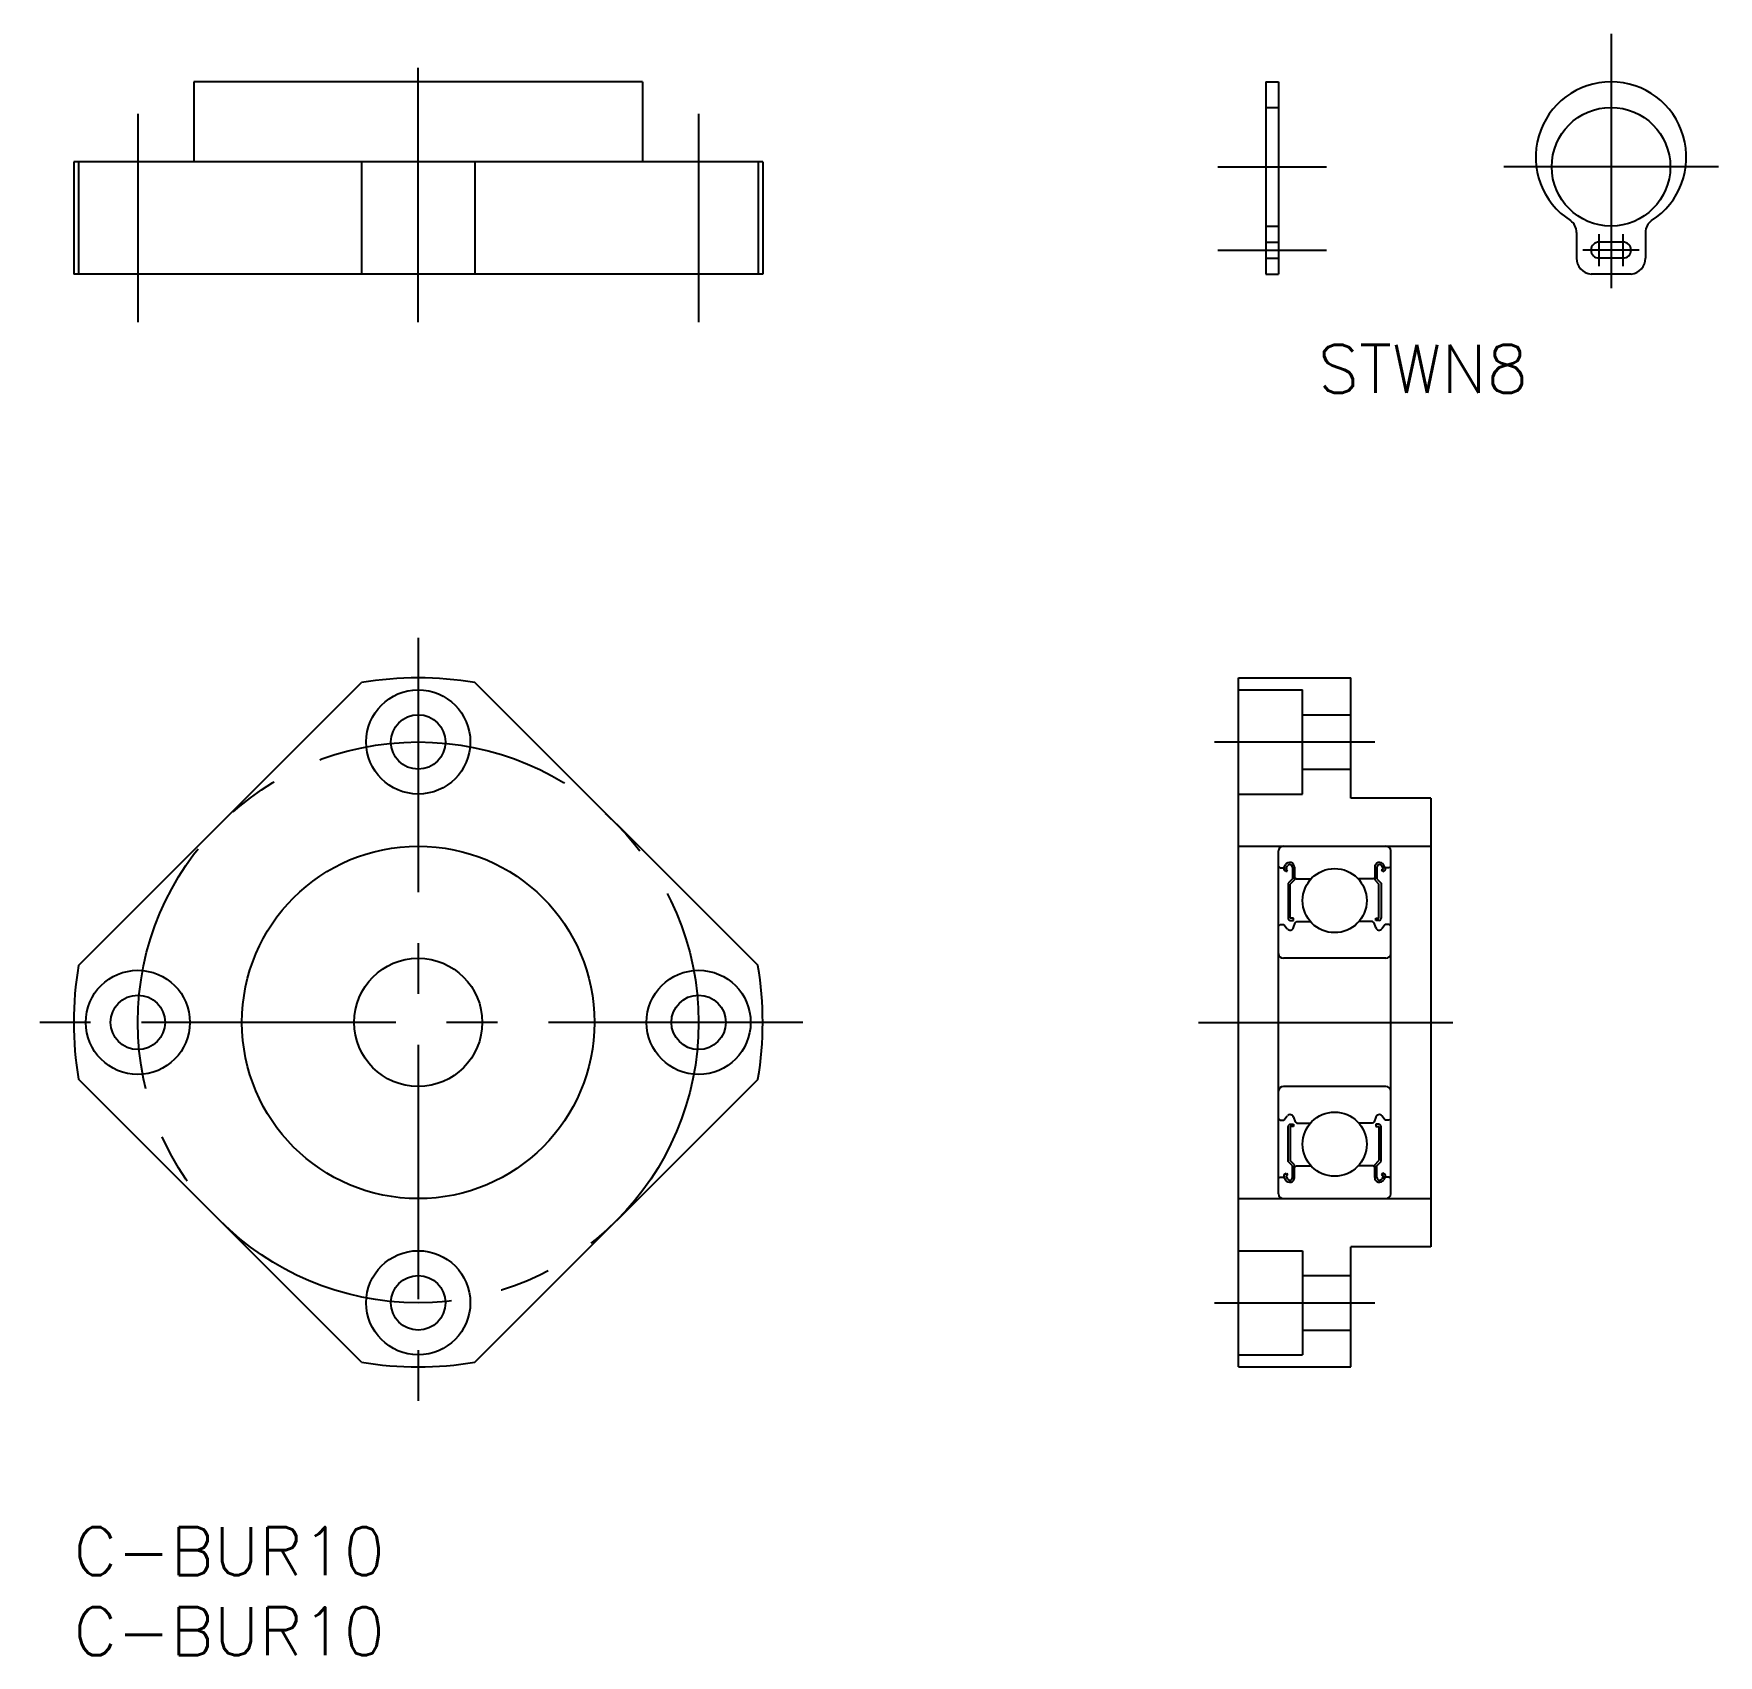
# Model space of a CAD drawing. Extents: x -2 to 103, y -8 to 93.
import ezdxf

# ---------------------------------------------------------------- set-up
doc = ezdxf.new("R2010")
doc.units = 0
doc.header["$LTSCALE"] = 0.5
doc.linetypes.add('CENTER', pattern=[50.8, 31.75, -6.35, 6.35, -6.35])
doc.linetypes.add('DASHED', pattern=[19.05, 12.7, -6.35])
for name, color, linetype in [('MSM_CENTER', 1, 'CENTER'), ('MSM_CONTINUOUS', 7, 'CONTINUOUS'), ('MSM_DASHED', 4, 'DASHED'), ('MSM_PART_NUMBER', 7, 'CONTINUOUS')]:
    doc.layers.add(name, color=color, linetype=linetype)
doc.styles.get("Standard").update_dxf_attribs({"font": 'txt.shx', "height": 2, "bigfont": 'bigfont.shx'})

# ---------------------------------------------------------------- blocks, each defined once
blk = doc.blocks.new('*U2')
at = {"layer": 'MSM_PART_NUMBER'}
blk.add_text('C-BUR10', height=3, dxfattribs=at).set_placement((0, -3))
blk = doc.blocks.new('*U3')
at = {"layer": 'MSM_PART_NUMBER'}
blk.add_text('C-BUR10', height=3, dxfattribs=at).set_placement((0, -8))
blk = doc.blocks.new('*U5')
at = {"layer": 'MSM_PART_NUMBER'}
blk.add_text('STWN8', height=3, dxfattribs=at).set_placement((77.65, 70.79))

msp = doc.modelspace()

# ---------------------------------------------------------------- linework, layer by layer
at = {"layer": 'MSM_CENTER'}
for p, q in [((21.5, 75.2), (21.5, 93.2)), ((95.95, 93.2), (95.95, 75.2)), ((4, 88.2), (4, 75.2)), ((39, 88.2), (39, 75.2)), ((71.4, 84.9), (78.2, 84.9)), ((102.65, 84.9), (89.25, 84.9)), ((95.2, 78.7), (95.2, 80.7)), ((96.7, 78.7), (96.7, 80.7)), ((71.4, 79.7), (78.2, 79.7)), ((97.7, 79.7), (94.2, 79.7)), ((21.5, 55.5), (21.5, 7.5)), ((71.2, 49), (81.2, 49)), ((45.5, 31.5), (-2.5, 31.5)), ((70.2, 31.5), (87.2, 31.5)), ((71.2, 14), (81.2, 14))]:
    msp.add_line(p, q, dxfattribs=at)
msp.add_circle((21.5, 31.5), 17.5, dxfattribs=at)
at = {"layer": 'MSM_CONTINUOUS'}
for p, q in [((35.5, 90.2), (7.5, 90.2)), ((7.5, 90.2), (7.5, 85.2)), ((35.5, 90.2), (35.5, 85.2)), ((74.4, 90.2), (74.4, 78.2)), ((74.4, 90.2), (75.2, 90.2)), ((75.2, 90.2), (75.2, 78.2)), ((0, 85.2), (0, 78.2)), ((43, 85.2), (0, 85.2)), ((0.29, 85.2), (0.29, 78.2)), ((17.96, 85.2), (17.96, 78.2)), ((25.04, 85.2), (25.04, 78.2)), ((42.71, 85.2), (42.71, 78.2)), ((43, 85.2), (43, 78.2)), ((95.95, 81.2), (95.95, 80.2)), ((93.8, 80.8), (93.8, 79.2)), ((96.7, 80.2), (95.2, 80.2)), ((98.1, 80.8), (98.1, 79.2)), ((96.7, 79.2), (95.2, 79.2)), ((95.95, 79.2), (95.95, 78.2)), ((43, 78.2), (0, 78.2)), ((74.4, 78.2), (75.2, 78.2)), ((97.2, 78.2), (94.7, 78.2)), ((0.29, 35.04), (17.96, 52.71)), ((42.71, 35.04), (25.04, 52.71)), ((72.7, 10), (72.7, 53)), ((72.7, 53), (79.7, 53)), ((79.7, 45.5), (79.7, 53)), ((72.7, 52.25), (76.7, 52.25)), ((76.7, 45.75), (76.7, 52.25)), ((76.7, 50.7), (79.7, 50.7)), ((76.7, 47.3), (79.7, 47.3)), ((72.7, 45.75), (76.7, 45.75)), ((84.7, 45.5), (79.7, 45.5)), ((84.7, 45.5), (84.7, 17.5)), ((72.7, 42.5), (84.7, 42.5)), ((75.2, 20.8), (75.2, 42.2)), ((82.2, 20.8), (82.2, 42.2)), ((75.2, 41.25), (75.3, 41.15)), ((75.3, 41.15), (75.53, 41.15)), ((75.53, 41.15), (75.64, 41.33)), ((75.65, 41.08), (75.75, 41.27)), ((75.76, 41.02), (75.65, 41.08)), ((75.69, 40.9), (75.76, 41.02)), ((76.06, 41.18), (76.06, 40.45)), ((76.2, 41.18), (76.2, 40.39)), ((81.2, 41.18), (81.2, 40.39)), ((81.33, 41.18), (81.33, 40.45)), ((81.63, 41.02), (81.75, 41.08)), ((81.7, 40.9), (81.63, 41.02)), ((81.75, 41.08), (81.64, 41.27)), ((81.86, 41.15), (81.75, 41.33)), ((82.1, 41.15), (81.86, 41.15)), ((82.2, 41.25), (82.1, 41.15)), ((75.58, 40.97), (75.69, 40.9)), ((76.06, 40.45), (75.8, 40.18)), ((75.8, 40.18), (75.8, 38)), ((76.2, 40.39), (75.93, 40.13)), ((75.93, 38), (75.93, 40.13)), ((76.2, 40.55), (76.3, 40.45)), ((76.3, 40.45), (77.22, 40.45)), ((81.1, 40.45), (80.17, 40.45)), ((81.2, 40.55), (81.1, 40.45)), ((81.2, 40.39), (81.46, 40.13)), ((81.33, 40.45), (81.6, 40.18)), ((81.46, 38), (81.46, 40.13)), ((81.6, 40.18), (81.6, 38)), ((81.81, 40.97), (81.7, 40.9)), ((76.13, 38), (75.93, 38)), ((75.93, 37.86), (76.13, 37.86)), ((76.13, 37.86), (76.13, 38)), ((81.26, 37.86), (81.26, 38)), ((81.26, 38), (81.46, 38)), ((81.46, 37.86), (81.26, 37.86)), ((75.2, 37.5), (75.3, 37.6)), ((75.3, 37.6), (75.53, 37.6)), ((75.53, 37.6), (75.74, 37.34)), ((76.13, 37.42), (76.24, 37.71)), ((76.24, 37.71), (76.34, 37.8)), ((76.34, 37.8), (77.18, 37.8)), ((81.06, 37.8), (80.22, 37.8)), ((81.16, 37.71), (81.06, 37.8)), ((81.26, 37.42), (81.16, 37.71)), ((81.86, 37.6), (81.65, 37.34)), ((82.1, 37.6), (81.86, 37.6)), ((82.2, 37.5), (82.1, 37.6)), ((81.9, 35.5), (75.5, 35.5)), ((17.96, 10.29), (0.29, 27.96)), ((25.04, 10.29), (42.71, 27.96)), ((81.9, 27.5), (75.5, 27.5)), ((75.2, 25.5), (75.3, 25.4)), ((75.3, 25.4), (75.53, 25.4)), ((75.53, 25.4), (75.74, 25.66)), ((76.13, 25.58), (76.24, 25.29)), ((76.24, 25.29), (76.34, 25.2)), ((81.16, 25.29), (81.06, 25.2)), ((81.26, 25.58), (81.16, 25.29)), ((81.86, 25.4), (81.65, 25.66)), ((82.1, 25.4), (81.86, 25.4)), ((82.2, 25.5), (82.1, 25.4)), ((75.8, 22.82), (75.8, 25)), ((75.93, 25.14), (76.13, 25.14)), ((75.93, 25), (75.93, 22.87)), ((76.13, 25), (75.93, 25)), ((76.13, 25.14), (76.13, 25)), ((76.34, 25.2), (77.18, 25.2)), ((81.06, 25.2), (80.22, 25.2)), ((81.26, 25.14), (81.26, 25)), ((81.46, 25.14), (81.26, 25.14)), ((81.26, 25), (81.46, 25)), ((81.46, 25), (81.46, 22.87)), ((81.6, 22.82), (81.6, 25)), ((75.58, 22.03), (75.69, 22.1)), ((75.69, 22.1), (75.76, 21.98)), ((76.06, 22.55), (75.8, 22.82)), ((76.2, 22.61), (75.93, 22.87)), ((76.06, 21.82), (76.06, 22.55)), ((76.2, 21.82), (76.2, 22.61)), ((76.2, 22.45), (76.3, 22.55)), ((76.3, 22.55), (77.22, 22.55)), ((81.1, 22.55), (80.17, 22.55)), ((81.2, 22.45), (81.1, 22.55)), ((81.2, 22.61), (81.46, 22.87)), ((81.2, 21.82), (81.2, 22.61)), ((81.33, 22.55), (81.6, 22.82)), ((81.33, 21.82), (81.33, 22.55)), ((81.7, 22.1), (81.63, 21.98)), ((81.81, 22.03), (81.7, 22.1)), ((75.2, 21.75), (75.3, 21.85)), ((75.3, 21.85), (75.53, 21.85)), ((75.53, 21.85), (75.64, 21.67)), ((75.76, 21.98), (75.65, 21.92)), ((75.65, 21.92), (75.75, 21.73)), ((81.63, 21.98), (81.75, 21.92)), ((81.75, 21.92), (81.64, 21.73)), ((81.86, 21.85), (81.75, 21.67)), ((82.1, 21.85), (81.86, 21.85)), ((82.2, 21.75), (82.1, 21.85)), ((72.7, 20.5), (84.7, 20.5)), ((72.7, 17.25), (76.7, 17.25)), ((76.7, 17.25), (76.7, 10.75)), ((79.7, 10), (79.7, 17.5)), ((84.7, 17.5), (79.7, 17.5)), ((76.7, 15.7), (79.7, 15.7)), ((76.7, 12.3), (79.7, 12.3)), ((72.7, 10.75), (76.7, 10.75)), ((72.7, 10), (79.7, 10))]:
    msp.add_line(p, q, dxfattribs=at)
for centre, radius in [((95.95, 84.9), 3.7), ((21.5, 49), 3.25), ((21.5, 49), 1.7), ((21.5, 31.5), 11), ((78.7, 39.1), 2), ((4, 31.5), 3.25), ((21.5, 31.5), 4), ((39, 31.5), 3.25), ((4, 31.5), 1.7), ((39, 31.5), 1.7), ((78.7, 23.9), 2), ((21.5, 14), 3.25), ((21.5, 14), 1.7)]:
    msp.add_circle(centre, radius, dxfattribs=at)
for centre, radius, start, end in [((95.95, 85.5), 4.7, 302.6213, 237.3787), ((92.9, 80.8), 0.9, 360, 55.0939), ((99, 80.8), 0.9, 124.9061, 180), ((95.2, 79.7), 0.5, 90, 270), ((96.7, 79.7), 0.5, 270, 90), ((94.79, 79.19), 0.99, 179.1897, 264.7847), ((97.11, 79.19), 0.99, 275.2153, 0.8103), ((21.5, 31.5), 21.5, 80.516, 99.484), ((75.5, 42.2), 0.3, 90, 180), ((81.9, 42.2), 0.3, 0, 90), ((75.65, 41.08), 0.133, 149.9969, 240.0013), ((75.9, 41.18), 0.299, 0, 150.0002), ((75.9, 41.18), 0.166, 0, 150.0044), ((81.5, 41.18), 0.299, 29.9998, 180), ((81.5, 41.18), 0.166, 29.9956, 180), ((81.75, 41.08), 0.133, 299.9987, 30.0031), ((75.93, 38), 0.133, 180.0001, 270), ((81.46, 38), 0.133, 270, 359.9999), ((75.92, 37.48), 0.224, 220.001, 343.1517), ((81.48, 37.48), 0.224, 196.8483, 319.999), ((75.5, 35.8), 0.3, 180, 270), ((81.9, 35.8), 0.3, 270, 0), ((21.5, 31.5), 21.5, 170.516, 189.484), ((21.5, 31.5), 21.5, 350.516, 9.484), ((75.5, 27.2), 0.3, 90, 180), ((81.9, 27.2), 0.3, 0, 90), ((75.92, 25.52), 0.224, 16.8483, 139.999), ((81.48, 25.52), 0.224, 40.001, 163.1517), ((75.93, 25), 0.133, 90, 179.9999), ((81.46, 25), 0.133, 0.0001, 90), ((75.65, 21.92), 0.133, 119.9987, 210.0031), ((75.9, 21.82), 0.299, 209.9998, 0), ((75.9, 21.82), 0.166, 209.9956, 0), ((81.5, 21.82), 0.299, 180, 330.0002), ((81.5, 21.82), 0.166, 180, 330.0044), ((81.75, 21.92), 0.133, 329.9969, 60.0013), ((75.5, 20.8), 0.3, 180, 270), ((81.9, 20.8), 0.3, 270, 0), ((21.5, 31.5), 21.5, 260.516, 279.484)]:
    msp.add_arc(centre, radius, start, end, dxfattribs=at)
at = {"layer": 'MSM_DASHED'}
for p, q in [((74.4, 88.6), (75.2, 88.6)), ((74.4, 81.2), (75.2, 81.2)), ((74.4, 80.2), (75.2, 80.2)), ((74.4, 79.2), (75.2, 79.2))]:
    msp.add_line(p, q, dxfattribs=at)

# ---------------------------------------------------------------- block references
at = {"layer": 'MSM_CONTINUOUS'}
for name in ['*U5', '*U2', '*U3']:
    msp.add_blockref(name, (0, 0), dxfattribs=at)

doc.saveas('drawing.dxf')
